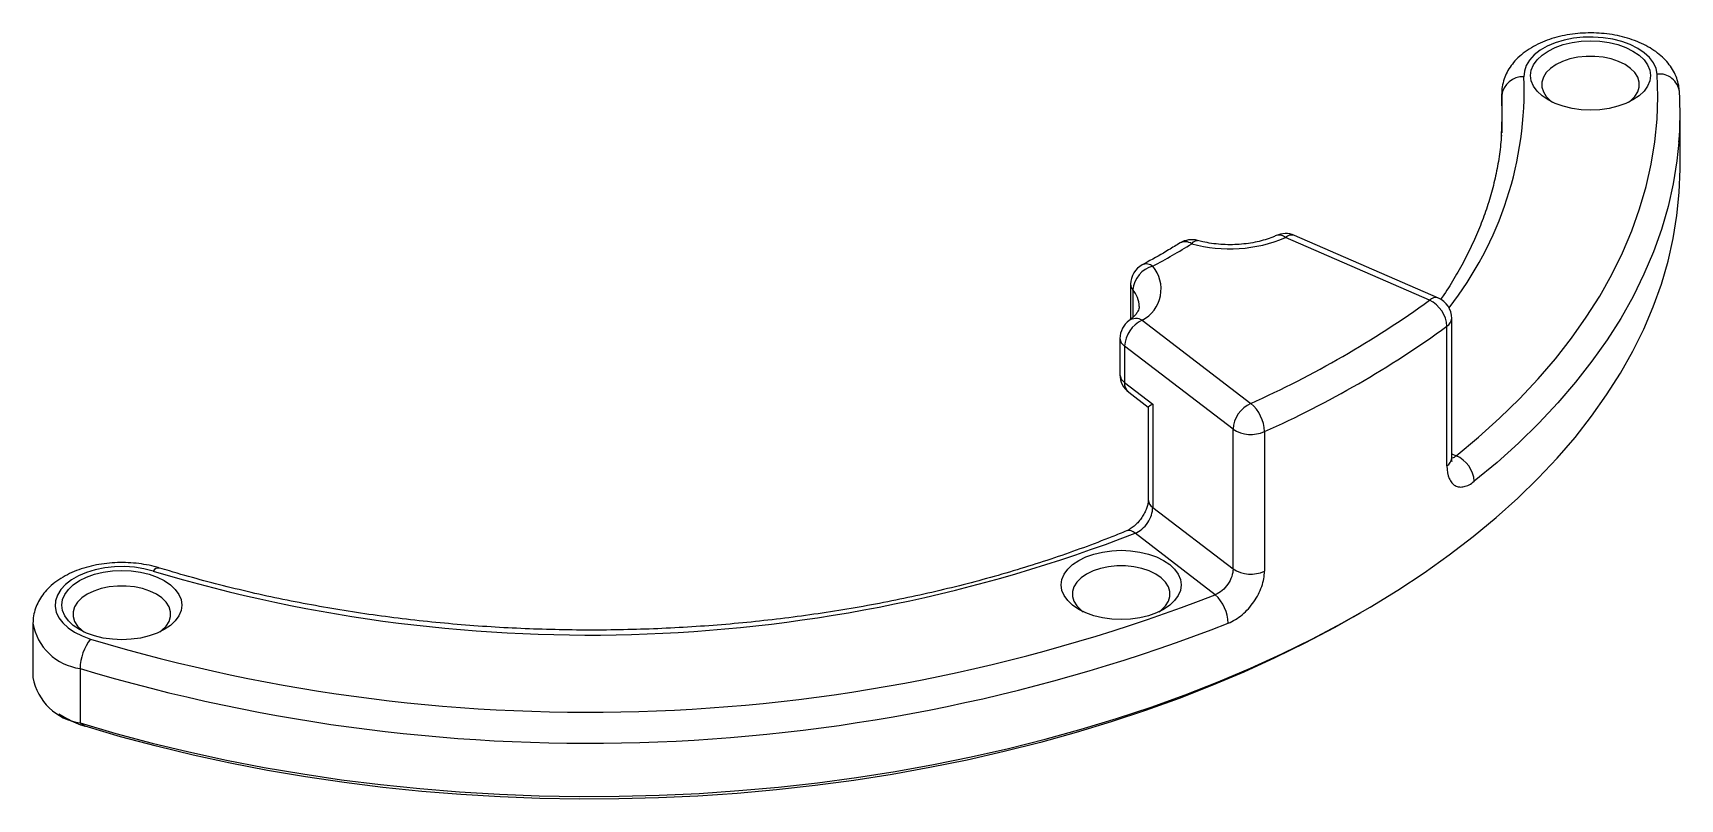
# Model space of a CAD drawing. Header units: millimetres. Extents: x 0 to 420, y 1 to 298.
# Drawn here: x 247.7 to 321.9, y 180.5 to 215 of the extents above; entities that cross this region are included whole.
import ezdxf

# ---------------------------------------------------------------- set-up
doc = ezdxf.new("R2010")
doc.units = ezdxf.units.MM

msp = doc.modelspace()

# ---------------------------------------------------------------- linework, layer by layer
at = {"color": 7, "linetype": 'Continuous', "lineweight": 25}
for p, q in [((313.82775, 212.27779), (313.82775, 210.5058)), ((313.83018, 212.1972), (313.82777, 212.26979)), ((313.83018, 212.1972), (313.83018, 210.54514)), ((321.85516, 208.92155), (321.85516, 211.37117)), ((310.57953, 202.97456), (304.09732, 205.79443)), ((310.97844, 203.07501), (304.49623, 205.89488)), ((297.12829, 203.69129), (297.12829, 202.11888)), ((297.22634, 203.44199), (297.22634, 202.19901)), ((297.64996, 202.07244), (302.53465, 198.33034)), ((311.36545, 195.5137), (311.36545, 201.80106)), ((311.57953, 195.87065), (311.57953, 202.15801)), ((296.64996, 201.2559), (296.64996, 199.62282)), ((301.73601, 197.16638), (296.85132, 200.90848)), ((296.85132, 200.90848), (296.85132, 199.2754)), ((296.85132, 199.2754), (298.12422, 198.30024)), ((297.04181, 198.82899), (297.92286, 198.15403)), ((297.92286, 198.15626), (297.92286, 193.99338)), ((298.12422, 198.30024), (298.12422, 193.64596)), ((301.73601, 190.87902), (301.73601, 197.16638)), ((303.15297, 197.0601), (303.15297, 190.77273)), ((311.57953, 196.06478), (311.78316, 195.97619)), ((298.12422, 193.64596), (301.73601, 190.87902)), ((300.93738, 189.71506), (297.32559, 192.482)), ((247.72894, 188.43401), (247.72894, 185.98438)), ((307.15541, 188.7186), (307.50902, 188.9228)), ((249.85105, 186.39515), (249.85105, 183.94552)), ((248.90005, 184.35183), (249.25366, 184.14763)), ((249.85105, 183.94552), (250.08579, 183.79211))]:
    msp.add_line(p, q, dxfattribs=at)
at = {"color": 7, "linetype": 'Continuous', "lineweight": 25, "flags": 128}
for points in [[(320.82592, 213.15477), (320.77683, 213.41206), (320.66186, 213.66225), (320.48358, 213.89976), (320.24597, 214.11927), (319.95435, 214.31589), (319.61522, 214.48522), (319.23616, 214.62347), (318.82564, 214.72758), (318.39283, 214.79519), (317.94739, 214.82482), (317.49929, 214.81578), (317.05852, 214.76829), (316.63493, 214.68341), (316.23799, 214.56303), (315.87656, 214.40985), (315.55872, 214.22727), (315.29156, 214.01939), (315.08106, 213.79084), (314.93191, 213.54674), (314.84746, 213.29253), (314.82957, 213.03389)], [(315.91856, 211.99218), (315.6434, 212.17816), (315.42203, 212.38671), (315.25989, 212.61267), (315.16099, 212.8505), (315.12775, 213.09433), (315.16099, 213.33816), (315.25989, 213.57599), (315.42203, 213.80195), (315.6434, 214.0105), (315.91856, 214.19648), (316.24073, 214.35533), (316.60197, 214.48312), (316.9934, 214.57672), (317.40537, 214.63382), (317.82775, 214.65301), (318.25012, 214.63382), (318.66209, 214.57672), (319.05352, 214.48312), (319.41477, 214.35533), (319.73693, 214.19648), (320.01209, 214.0105), (320.23346, 213.80195), (320.3956, 213.57599), (320.4945, 213.33816), (320.52775, 213.09433), (320.4945, 212.8505), (320.3956, 212.61267), (320.23346, 212.38671), (320.01209, 212.17816), (319.73693, 211.99218), (319.41477, 211.83333), (319.05352, 211.70554), (318.66209, 211.61194), (318.25012, 211.55484), (317.82775, 211.53565), (317.40537, 211.55484), (316.9934, 211.61194), (316.60197, 211.70554), (316.24073, 211.83333), (315.91856, 211.99218)], [(319.5423, 211.89026), (319.62988, 211.9576), (319.82162, 212.14932), (319.95278, 212.35735), (320.01937, 212.57537), (320.01937, 212.79675), (319.95278, 213.01477), (319.82162, 213.2228), (319.62988, 213.41452), (319.38338, 213.58411), (319.08961, 213.72641), (318.75751, 213.8371), (318.39715, 213.91282), (318.01949, 213.95126), (317.636, 213.95126), (317.25834, 213.91282), (316.89799, 213.8371), (316.56588, 213.72641), (316.27211, 213.58411), (316.02561, 213.41452), (315.83387, 213.2228), (315.70271, 213.01477), (315.63612, 212.79675), (315.63612, 212.57537), (315.70271, 212.35735), (315.83387, 212.14932), (316.02561, 211.9576), (316.1132, 211.89026)], [(311.78316, 195.97619), (312.78621, 196.8107), (313.73561, 197.66587), (314.63008, 198.54056), (315.46842, 199.43358), (316.24951, 200.34373), (316.97228, 201.2698), (317.63578, 202.21055), (318.2391, 203.16469), (318.78145, 204.13096), (319.26209, 205.10806), (319.68037, 206.09467), (320.03573, 207.08947), (320.32771, 208.09111), (320.55589, 209.09826), (320.71998, 210.10956), (320.81976, 211.12366), (320.85509, 212.13918), (320.82592, 213.15477)], [(313.81796, 210.36315), (313.85438, 211.22567), (313.83018, 212.1972)], [(321.80457, 210.08611), (321.71716, 209.24973), (321.54965, 208.21736), (321.31672, 207.18923), (321.01866, 206.16671), (320.65589, 205.15119), (320.2289, 204.14403), (319.73825, 203.14657), (319.1846, 202.16017), (318.56871, 201.18615), (317.89139, 200.22581), (317.15355, 199.28044), (316.3562, 198.35132), (315.50039, 197.4397), (314.58729, 196.5468), (313.61811, 195.67381), (312.59416, 194.82191)], [(249.85105, 183.94552), (251.45592, 183.47454), (253.08968, 183.0379), (254.75012, 182.6362), (256.43499, 182.26999), (258.14204, 181.93976), (259.86895, 181.64595), (261.61339, 181.38897), (263.373, 181.16915), (265.14542, 180.98679), (266.92824, 180.84214), (268.71906, 180.73541), (270.51547, 180.66672), (272.31504, 180.63617), (274.11533, 180.64381), (275.91393, 180.68962), (277.70839, 180.77354), (279.4963, 180.89546), (281.27525, 181.05522), (283.04283, 181.25259), (284.79666, 181.48732), (286.53437, 181.75908), (288.25361, 182.06751), (289.95206, 182.41219), (291.62744, 182.79265), (293.27747, 183.20839), (294.89993, 183.65884), (296.49264, 184.1434), (298.05343, 184.6614), (299.58021, 185.21216), (301.07091, 185.79492), (302.52352, 186.4089), (303.93608, 187.05327), (305.30668, 187.72716), (306.63348, 188.42966), (307.91467, 189.15983), (309.14854, 189.91667), (310.33341, 190.69917), (311.46769, 191.50627), (312.54984, 192.33688), (313.57841, 193.18988), (314.552, 194.06411), (315.4693, 194.95841), (316.32908, 195.87155), (317.13017, 196.80231), (317.87149, 197.74942), (318.55203, 198.71162), (319.1709, 199.68761), (319.72723, 200.67606), (320.22029, 201.67563), (320.64942, 202.685), (321.01402, 203.70278), (321.3136, 204.7276), (321.54778, 205.75809), (321.71622, 206.79285), (321.8187, 207.83048), (321.85508, 208.86958), (321.85516, 208.92155)], [(299.87865, 205.51829), (299.9629, 205.60418), (300.04391, 205.65539), (300.11857, 205.66996), (300.14494, 205.66564)], [(294.79234, 189.05501), (294.51718, 189.241), (294.29581, 189.44954), (294.13367, 189.67551), (294.03477, 189.91333), (294.00153, 190.15716), (294.03477, 190.401), (294.13367, 190.63882), (294.29581, 190.86479), (294.51718, 191.07333), (294.79234, 191.25932), (295.11451, 191.41816), (295.47575, 191.54596), (295.86718, 191.63955), (296.27915, 191.69665), (296.70153, 191.71584), (297.1239, 191.69665), (297.53587, 191.63955), (297.9273, 191.54596), (298.28855, 191.41816), (298.61071, 191.25932), (298.88587, 191.07333), (299.10724, 190.86479), (299.26938, 190.63882), (299.36828, 190.401), (299.40153, 190.15716), (299.36828, 189.91333), (299.26938, 189.67551), (299.10724, 189.44954), (298.88587, 189.241), (298.61071, 189.05501), (298.28855, 188.89617), (297.9273, 188.76837), (297.53587, 188.67477), (297.1239, 188.61768), (296.70153, 188.59849), (296.27915, 188.61768), (295.86718, 188.67477), (295.47575, 188.76837), (295.11451, 188.89617), (294.79234, 189.05501)], [(253.13735, 190.77969), (252.72683, 190.88379), (252.29402, 190.95141), (251.84859, 190.98103), (251.40048, 190.972), (250.95971, 190.92451), (250.53612, 190.83963), (250.13918, 190.71925), (249.77775, 190.56606), (249.45991, 190.38349), (249.19275, 190.17561), (248.98225, 189.94706), (248.83311, 189.70296), (248.74865, 189.44874), (248.73077, 189.19011), (248.77986, 188.93282), (248.89483, 188.68263), (249.07311, 188.44512), (249.31071, 188.22561), (249.60234, 188.02899), (249.94147, 187.85966), (250.32052, 187.7214)], [(249.81975, 188.1484), (249.54459, 188.33438), (249.32322, 188.54292), (249.16109, 188.76889), (249.06218, 189.00672), (249.02894, 189.25055), (249.06218, 189.49438), (249.16109, 189.7322), (249.32322, 189.95817), (249.54459, 190.16671), (249.81975, 190.3527), (250.14192, 190.51154), (250.50316, 190.63934), (250.89459, 190.73294), (251.30657, 190.79003), (251.72894, 190.80922), (252.15131, 190.79003), (252.56328, 190.73294), (252.95471, 190.63934), (253.31596, 190.51154), (253.63813, 190.3527), (253.91328, 190.16671), (254.13466, 189.95817), (254.29679, 189.7322), (254.3957, 189.49438), (254.42894, 189.25055), (254.3957, 189.00672), (254.29679, 188.76889), (254.13466, 188.54292), (253.91328, 188.33438), (253.63813, 188.1484), (253.31596, 187.98955), (252.95471, 187.86176), (252.56328, 187.76816), (252.15131, 187.71106), (251.72894, 187.69187), (251.30657, 187.71106), (250.89459, 187.76816), (250.50316, 187.86176), (250.14192, 187.98955), (249.81975, 188.1484)], [(298.41608, 188.95309), (298.50366, 189.02043), (298.6954, 189.21215), (298.82656, 189.42019), (298.89315, 189.6382), (298.89315, 189.85958), (298.82656, 190.0776), (298.6954, 190.28563), (298.50366, 190.47736), (298.25716, 190.64694), (297.96339, 190.78924), (297.63129, 190.89993), (297.27093, 190.97565), (296.89327, 191.01409), (296.50978, 191.01409), (296.13212, 190.97565), (295.77177, 190.89993), (295.43966, 190.78924), (295.14589, 190.64694), (294.89939, 190.47736), (294.70765, 190.28563), (294.57649, 190.0776), (294.5099, 189.85958), (294.5099, 189.6382), (294.57649, 189.42019), (294.70765, 189.21215), (294.89939, 189.02043), (294.98698, 188.95309)], [(253.44349, 188.04647), (253.53107, 188.11382), (253.72282, 188.30554), (253.85398, 188.51357), (253.92057, 188.73159), (253.92057, 188.95297), (253.85398, 189.17099), (253.72282, 189.37902), (253.53107, 189.57074), (253.28457, 189.74033), (252.99081, 189.88263), (252.6587, 189.99332), (252.29834, 190.06903), (251.92068, 190.10748), (251.5372, 190.10748), (251.15954, 190.06903), (250.79918, 189.99332), (250.46707, 189.88263), (250.1733, 189.74033), (249.9268, 189.57074), (249.73506, 189.37902), (249.6039, 189.17099), (249.53731, 188.95297), (249.53731, 188.73159), (249.6039, 188.51357), (249.73506, 188.30554), (249.9268, 188.11382), (250.01439, 188.04647)], [(307.15541, 188.7186), (306.2888, 188.23049), (304.97554, 187.53516), (303.61893, 186.86814), (302.22078, 186.23035), (300.78299, 185.62263), (299.30751, 185.04582), (297.79631, 184.50068), (296.25144, 183.98797), (294.67499, 183.50836), (293.06908, 183.0625), (291.43588, 182.651), (289.77761, 182.27442), (288.09648, 181.93326), (286.39478, 181.62798), (284.67481, 181.35899), (282.93888, 181.12666), (281.18933, 180.9313), (279.42854, 180.77317), (277.65887, 180.6525), (275.88271, 180.56943), (274.10247, 180.52409), (272.32055, 180.51653), (270.53935, 180.54676), (268.76127, 180.61475), (266.98872, 180.7204), (265.22409, 180.86357), (263.46976, 181.04406), (261.7281, 181.26164), (260.00146, 181.516), (258.29217, 181.80682), (256.60255, 182.13368), (254.93486, 182.49615), (253.29137, 182.89375), (251.67428, 183.32593), (250.08579, 183.79211)]]:
    msp.add_lwpolyline(points, dxfattribs=at)
at = {"color": 7, "linetype": 'Continuous', "lineweight": 25}
for centre, radius, start, end in [((298.91722, 212.44709), 15.92317, 321.9614223, 2.1119415), ((314.76822, 212.09197), 0.94392, 86.2730791, 173.5989164), ((320.92994, 212.26004), 0.90076, 6.2675113, 96.6312639), ((305.50374, 211.37112), 16.3514, 355.4926365, 3.4614676), ((281.57221, 235.20816), 34.88, 298.3371043, 301.6575192), ((299.87865, 204.70175), 1, 74.5490856, 121.685764), ((299.58789, 205.10614), 0.50439, 54.7982081, 117.6894799), ((301.59074, 211.72529), 6.43879, 254.5793897, 292.9105667), ((304.09732, 204.97789), 1, 66.490117, 114.6818765), ((303.81029, 205.48614), 0.42123, 47.0443019, 107.9459753), ((304.38118, 205.50947), 0.40222, 73.3791064, 134.8889487), ((297.83599, 204.12924), 0.47829, 52.3294693, 112.4672062), ((298.12829, 203.69129), 1, 118.3644199, 180), ((298.4331, 203.33534), 1.21147, 104.5727255, 174.9494545), ((296.90139, 203.48414), 1.59789, 297.9353252, 39.8407662), ((297.51703, 203.70025), 0.38885, 181.3211394, 221.6196764), ((296.36811, 202.6727), 1.15255, 0.9467436, 41.8717851), ((284.09035, 239.57019), 45.17651, 294.0963159, 305.8983076), ((310.86339, 202.6896), 0.40222, 73.3791064, 134.8889487), ((309.96932, 201.71596), 1.39872, 3.4883943, 64.1345757), ((310.57953, 202.15801), 1, 0, 66.490117), ((297.64996, 201.2559), 1, 125.9483354, 180), ((298.22649, 200.82089), 1.37796, 114.7335132, 176.355658), ((297.36216, 201.58769), 0.56375, 59.3028482, 122.0623216), ((284.32442, 239.15911), 46.11769, 294.0963159, 305.8983076), ((311.13344, 202.18288), 0.44678, 301.284997, 356.8097765), ((297.0987, 201.28393), 0.44962, 183.5738065, 236.6192604), ((297.64996, 199.62282), 1, 180, 232.5447558), ((297.0987, 199.65085), 0.44962, 183.5738065, 236.6192604), ((297.38817, 199.24064), 0.53798, 176.2955356, 229.922869), ((303.11118, 197.0788), 1.37796, 114.7335132, 176.355658), ((301.42888, 197.00647), 1.72493, 1.781665, 50.1295838), ((302.54396, 198.43931), 1.50768, 237.5960353, 293.824677), ((311.13344, 195.89551), 0.44678, 301.284997, 356.8097765), ((311.23914, 194.73192), 1.358, 3.7996647, 66.3842439), ((298.36223, 194.01597), 0.43995, 182.9434232, 237.2496437), ((272.74692, 256.12437), 68.22362, 253.295795, 291.1165462), ((297.04495, 192.21736), 0.38573, 43.3193434, 105.3262496), ((253.39294, 190.62023), 0.30126, 82.7488206, 148.0397243), ((302.54396, 192.15194), 1.50768, 237.5960353, 293.824677), ((272.73221, 262.26357), 77.83841, 253.2661844, 291.2449208), ((299.71406, 188.3824), 1.809, 1.5183687, 47.4495004), ((250.16421, 188.84474), 2.46953, 189.5539603, 262.7147271), ((272.72965, 262.49027), 79.46004, 253.2661844, 291.2449208), ((252.04434, 186.36498), 2.1935, 141.8018269, 179.212007), ((250.20728, 186.44011), 2.51989, 190.419378, 261.8731141), ((251.20713, 187.5683), 3.93916, 240.2702921, 253.4611913)]:
    msp.add_arc(centre, radius, start, end, dxfattribs=at)
msp.add_ellipse((298.92286, 198.64766), major_axis=(0.99956, 0.49341), ratio=0.06022241, start_param=2.46610193, end_param=3.11187375, dxfattribs=at)
for points, knots in [([(321.82409, 212.39861), (321.81591, 212.48224), (321.79675, 212.67812), (321.71161, 212.97799), (321.56975, 213.29039), (321.37698, 213.58487), (321.13517, 213.86027), (320.84443, 214.11436), (320.50661, 214.34367), (320.12606, 214.54398), (319.70995, 214.71133), (319.26656, 214.8431), (318.80387, 214.938), (318.32866, 214.99563), (317.84717, 215.01586), (317.36541, 214.99865), (316.88929, 214.944), (316.42456, 214.85191), (315.97679, 214.7222), (315.55159, 214.55451), (315.15505, 214.34828), (314.79493, 214.10365), (314.49174, 213.83271), (314.24863, 213.54488), (314.06441, 213.24997), (313.92613, 212.93151), (313.84588, 212.60186), (313.82423, 212.3741), (313.82779, 212.26638), (313.8278, 212.26617)], [0, 0, 0, 0, 0.0260175, 0.06094157, 0.09603158, 0.13186175, 0.16885301, 0.20722383, 0.24688914, 0.28747073, 0.32848081, 0.3694651, 0.41029253, 0.45096159, 0.49153643, 0.53211101, 0.57277577, 0.61362406, 0.65476805, 0.69630399, 0.73827519, 0.78059601, 0.82277041, 0.85959015, 0.89511157, 0.92954384, 0.96659023, 0.99993714, 1, 1, 1, 1]), ([(313.81253, 210.41235), (313.80338, 210.26918), (313.77576, 209.83712), (313.66717, 209.11772), (313.49045, 208.25566), (313.25346, 207.39825), (312.96069, 206.54672), (312.61132, 205.70241), (312.20773, 204.86618), (311.74516, 204.04008), (311.36582, 203.42), (311.12336, 203.07895), (311.07182, 203.00646)], [0, 0, 0, 0, 0.056970886, 0.171926223, 0.286722542, 0.401284977, 0.515560206, 0.629518176, 0.743150519, 0.856466783, 0.969489672, 1, 1, 1, 1]), ([(299.35339, 205.55269), (299.18211, 205.4483), (298.70172, 205.15552), (298.13055, 204.83041), (297.72784, 204.61175), (297.65321, 204.57123)], [0, 0, 0, 0, 0.31101485, 0.87232033, 1, 1, 1, 1]), ([(303.67974, 205.88653), (303.62755, 205.86346), (303.47487, 205.79599), (303.1921, 205.69707), (302.82568, 205.6004), (302.43266, 205.5289), (302.02164, 205.48495), (301.60107, 205.47035), (301.17987, 205.48562), (300.76775, 205.53078), (300.42163, 205.59355), (300.22129, 205.64575), (300.14506, 205.66561)], [0, 0, 0, 0, 0.05575714, 0.16308603, 0.27139549, 0.38068736, 0.49072059, 0.60121947, 0.71189638, 0.82241143, 0.93242797, 1, 1, 1, 1]), ([(297.51906, 202.69382), (297.51951, 202.68959), (297.52333, 202.654), (297.5089, 202.59413), (297.46518, 202.48344), (297.38043, 202.35585), (297.25305, 202.21364), (297.12451, 202.11346), (297.0629, 202.06545)], [0, 0, 0, 0, 0.03172961, 0.26711736, 0.45871188, 0.63677712, 0.82590462, 1, 1, 1, 1]), ([(311.59781, 195.69626), (311.5985, 195.69481), (311.60142, 195.68867), (311.59007, 195.72385), (311.58017, 195.78926), (311.58105, 195.85271), (311.58135, 195.87394)], [0, 0, 0, 0, 0.11250549, 0.47874512, 0.82561899, 1, 1, 1, 1]), ([(311.78316, 195.97619), (311.71683, 195.92276), (311.64669, 195.86626), (311.5847, 195.86629), (311.58133, 195.86629)], [0, 0, 0, 0, 0.94562194, 1, 1, 1, 1]), ([(311.36545, 195.5137), (311.36545, 195.29573), (311.3998, 195.10444), (311.49546, 194.87896), (311.5351, 194.81292), (311.62753, 194.7034), (311.67959, 194.66043), (311.7948, 194.59737), (311.85865, 194.57739), (311.99238, 194.56235), (312.0626, 194.56685), (312.20954, 194.6), (312.28596, 194.62887), (312.43887, 194.70853), (312.51612, 194.75946), (312.59416, 194.82191)], [0, 0, 0, 0, 0.25, 0.25, 0.375, 0.375, 0.5, 0.5, 0.625, 0.625, 0.75, 0.75, 0.875, 0.875, 1, 1, 1, 1]), ([(297.92104, 193.99076), (297.9207, 193.96077), (297.91991, 193.8913), (297.89097, 193.73847), (297.82941, 193.54957), (297.73353, 193.34662), (297.60607, 193.14425), (297.45264, 192.95645), (297.28383, 192.79551), (297.11566, 192.67536), (296.99645, 192.60813), (296.94859, 192.5924), (296.94456, 192.59108)], [0, 0, 0, 0, 0.0820339, 0.19001872, 0.30210429, 0.41535965, 0.53206951, 0.6482795, 0.76459029, 0.87661878, 0.98963451, 1, 1, 1, 1]), ([(297.32559, 192.482), (297.43474, 192.52494), (297.54039, 192.58947), (297.73539, 192.75421), (297.82343, 192.85377), (298.04117, 193.17822), (298.12422, 193.43026), (298.12422, 193.64596)], [0, 0, 0, 0, 0.25, 0.25, 0.5, 0.5, 1, 1, 1, 1]), ([(296.9432, 192.58946), (296.72443, 192.50004), (296.08915, 192.2404), (295.01182, 191.83084), (293.70223, 191.3704), (292.36241, 190.93843), (290.99486, 190.53514), (289.60137, 190.16129), (288.18397, 189.8174), (286.74464, 189.50403), (285.28546, 189.22164), (283.8085, 188.97069), (282.31587, 188.75155), (280.8097, 188.56456), (279.29214, 188.41001), (277.76536, 188.28814), (276.23155, 188.19912), (274.69289, 188.14311), (273.15159, 188.12018), (271.60985, 188.13037), (270.06988, 188.17368), (268.53389, 188.25002), (267.00407, 188.35929), (265.48262, 188.50131), (263.9717, 188.67588), (262.47348, 188.88272), (260.99011, 189.12152), (259.5237, 189.39191), (258.07636, 189.69349), (256.65008, 190.0257), (255.24724, 190.38839), (254.17837, 190.69174), (253.57819, 190.87429), (253.43079, 190.91913)], [0, 0, 0, 0, 0.01756905, 0.05101655, 0.08447248, 0.11793616, 0.15140743, 0.18488602, 0.21837156, 0.2518636, 0.28536163, 0.31886511, 0.35237346, 0.38588608, 0.41940236, 0.45292167, 0.48644336, 0.51996681, 0.55349137, 0.58701638, 0.62054113, 0.65406482, 0.6875868, 0.72110642, 0.75462302, 0.78813596, 0.82164461, 0.85514831, 0.88864646, 0.92213844, 0.95562368, 0.98910165, 1, 1, 1, 1]), ([(253.43079, 190.91913), (253.35016, 190.94258), (253.12178, 191.00901), (252.7294, 191.08988), (252.25488, 191.14985), (251.77349, 191.17192), (251.29162, 191.15669), (250.81506, 191.10399), (250.34959, 191.01385), (249.90081, 190.88611), (249.47428, 190.72041), (249.07609, 190.5162), (248.71386, 190.27355), (248.40807, 190.00431), (248.16222, 189.71779), (247.97463, 189.42378), (247.83475, 189.10593), (247.74501, 188.77472), (247.73521, 188.54521), (247.73053, 188.43558)], [0, 0, 0, 0, 0.034119041, 0.096632293, 0.158864645, 0.220946302, 0.283019413, 0.345224573, 0.407701432, 0.470622064, 0.534135985, 0.598315929, 0.663045173, 0.727604672, 0.784055504, 0.838511618, 0.891274878, 0.948069376, 1, 1, 1, 1]), ([(301.73601, 190.87902), (301.73601, 190.77118), (301.71595, 190.6558), (301.63799, 190.42163), (301.58012, 190.30423), (301.36213, 189.98), (301.15477, 189.80168), (300.93738, 189.71506)], [0, 0, 0, 0, 0.25, 0.25, 0.5, 0.5, 1, 1, 1, 1]), ([(301.52242, 188.43034), (301.7388, 188.52045), (301.95264, 188.65348), (302.344, 188.98247), (302.52518, 189.182), (302.75025, 189.50637), (302.81901, 189.62082), (302.93731, 189.85141), (302.98741, 189.968), (303.06936, 190.20371), (303.10082, 190.32252), (303.14236, 190.55184), (303.15297, 190.66374), (303.15297, 190.77273)], [0, 0, 0, 0, 0.25, 0.25, 0.5, 0.5, 0.625, 0.625, 0.75, 0.75, 0.875, 0.875, 1, 1, 1, 1])]:
    msp.add_open_spline(points, degree=3, knots=knots, dxfattribs=at)

doc.saveas('drawing.dxf')
